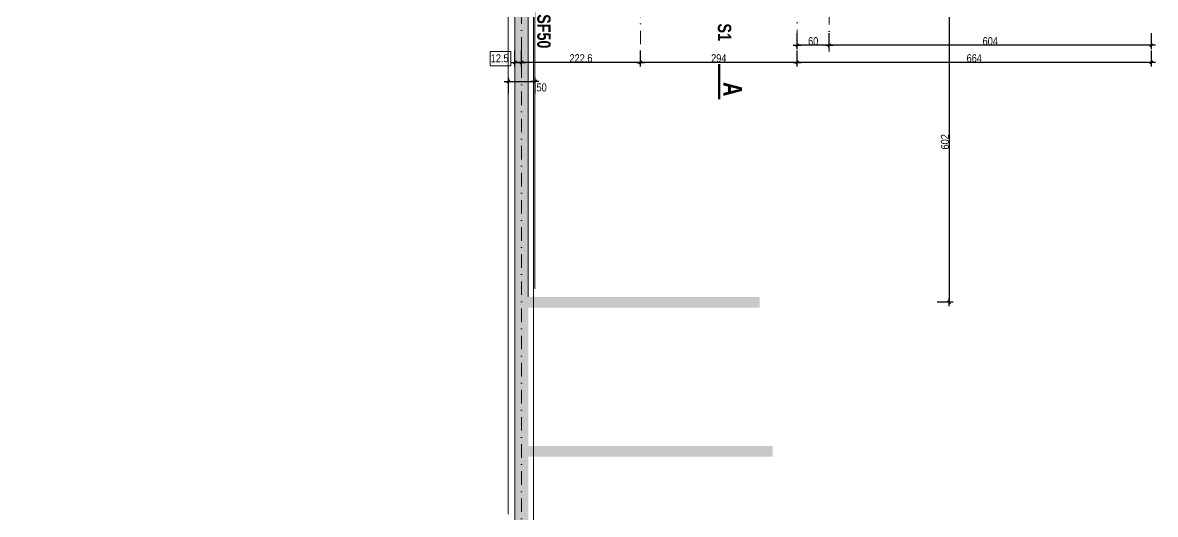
# Model space of a CAD drawing. Header units: centimetres. Extents: x -14085 to 643619, y -47998 to 35592.
# Drawn here: x 60540 to 62664, y 5893 to 6816 of the extents above; entities that cross this region are included whole.
import ezdxf
from ezdxf.enums import TextEntityAlignment as Align

# ---------------------------------------------------------------- set-up
doc = ezdxf.new("R2010")
doc.units = ezdxf.units.CM
doc.header["$PDMODE"] = 1
doc.header["$PDSIZE"] = -2
doc.linetypes.add('TIRETPTX2', pattern=[50.8, 25.4, -12.7, 0, -12.7])
for name, color, linetype in [('01_cote_gen', 4, 'Continuous'), ('01_poch_murs', 253, 'Continuous'), ('01_texte', 230, 'Continuous'), ('AA_COTES', 2, 'Continuous')]:
    doc.layers.add(name, color=color, linetype=linetype)
for name, color, linetype, lineweight in [('01_murs_coup', 5, 'Continuous', 60), ('01_sem', 42, 'Continuous', 15), ('01_tram_axes', 2, 'TIRETPTX2', 9)]:
    doc.layers.add(name, color=color, linetype=linetype, lineweight=lineweight)
doc.styles.add('impact', font='impact.ttf')
doc.styles.add('STYLE2', font='ARIALN.TTF')
doc.dimstyles.new('JB50', dxfattribs={"dimscale": 0.1, "dimtxt": 150, "dimasz": 15, "dimexe": 0.1, "dimexo": 0.1, "dimgap": 0.09, "dimtad": 1, "dimdec": 1, "dimdsep": 46, "dimtxsty": 'STYLE2', "dimblk1": 'BOND_G', "dimblk2": 'BOND_D', "dimsah": 1, "dimcen": 1.5, "dimdle": 0.01, "dimse1": 1, "dimse2": 1, "dimclrd": 4, "dimclre": 2, "dimclrt": 6, "dimazin": 2, "dimtfac": 2.333333, "dimtdec": 1, "dimtix": 1, "dimtmove": 2, "dimatfit": 3, "dimldrblk": 'BOND_G', "dimfxl": 1, "dimtolj": 1, "dimtzin": 0, "dimarcsym": 0})

# ---------------------------------------------------------------- blocks, each defined once
blk = doc.blocks.new('BOND_G')
at = {"layer": 'AA_COTES', "color": 0}
for p, q in [((0, -5), (0, 15)), ((5, 0), (-5, 0)), ((1.8, 1.8), (-1.8, -1.8))]:
    blk.add_line(p, q, dxfattribs=at)
blk = doc.blocks.new('BOND_D')
at = {"layer": 'AA_COTES', "color": 0}
for p, q in [((5, 0), (-5, 0)), ((-1.8, -1.8), (1.8, 1.8)), ((0, 5), (0, -15))]:
    blk.add_line(p, q, dxfattribs=at)
blk = doc.blocks.new('*D1941')
at = {"layer": '01_cote_gen', "color": 4, "lineweight": -2, "transparency": 16777216}
blk.add_line((61452.4, 6705.4), (61499.4, 6705.4), dxfattribs=at)
at = {"layer": 'Defpoints', "color": 0, "lineweight": 0, "transparency": 16777216}
for p in [(61450.9, 6703.8), (61500.9, 6705.4), (61500.9, 6703.8)]:
    blk.add_point(p, dxfattribs=at)
at = {"layer": '01_cote_gen', "color": 4, "lineweight": -2, "transparency": 16777216, "xscale": 1.5, "yscale": 1.5, "zscale": 1.5, "rotation": 180}
blk.add_blockref('BOND_G', (61450.9, 6705.4), dxfattribs=at)
at = {"layer": '01_cote_gen', "color": 4, "lineweight": -2, "transparency": 16777216, "xscale": 1.5, "yscale": 1.5, "zscale": 1.5}
blk.add_blockref('BOND_D', (61500.9, 6705.4), dxfattribs=at)
at = {"layer": '01_cote_gen', "color": 6, "lineweight": 0, "transparency": 16777216, "insert": (61513.4, 6694), "char_height": 15, "attachment_point": 5, "style": 'STYLE2'}
blk.add_mtext('\\A1;50', dxfattribs=at)
blk = doc.blocks.new('*D1955')
at = {"layer": '01_cote_gen', "color": 4, "lineweight": -2, "transparency": 16777216}
blk.add_line((62277.3, 6891.5), (62277.3, 6292.5), dxfattribs=at)
at = {"layer": 'Defpoints', "color": 0, "lineweight": 0, "transparency": 16777216}
for p in [(62272.3, 6893), (62222.1, 6291), (62277.3, 6291)]:
    blk.add_point(p, dxfattribs=at)
at = {"layer": '01_cote_gen', "color": 4, "lineweight": -2, "transparency": 16777216, "xscale": 1.5, "yscale": 1.5, "zscale": 1.5}
for name, p, rotation in [('BOND_G', (62277.3, 6893), 90), ('BOND_D', (62277.3, 6291), 270)]:
    blk.add_blockref(name, p, dxfattribs=dict(at, rotation=rotation))
at = {"layer": '01_cote_gen', "color": 6, "lineweight": 0, "transparency": 16777216, "insert": (62269.6, 6592), "char_height": 15, "attachment_point": 5, "rotation": 90, "style": 'STYLE2'}
blk.add_mtext('\\A1;602', dxfattribs=at)
blk = doc.blocks.new('*D1971')
at = {"layer": '01_cote_gen', "color": 4, "lineweight": -2, "transparency": 16777216}
blk.add_line((61155, 7770.5), (61476, 7770.5), dxfattribs=at)
at = {"layer": 'Defpoints', "color": 0, "lineweight": 0, "transparency": 16777216}
for p in [(61153.5, 7770.5), (61477.5, 7770.5), (61477.5, 2937.4)]:
    blk.add_point(p, dxfattribs=at)
at = {"layer": '01_cote_gen', "color": 4, "lineweight": -2, "transparency": 16777216, "xscale": 1.5, "yscale": 1.5, "zscale": 1.5, "rotation": 180}
blk.add_blockref('BOND_G', (61153.5, 7770.5), dxfattribs=at)
at = {"layer": '01_cote_gen', "color": 4, "lineweight": -2, "transparency": 16777216, "xscale": 1.5, "yscale": 1.5, "zscale": 1.5}
blk.add_blockref('BOND_D', (61477.5, 7770.5), dxfattribs=at)
at = {"layer": '01_cote_gen', "color": 6, "lineweight": 0, "transparency": 16777216, "insert": (61315.5, 7778.2), "char_height": 15, "attachment_point": 5, "style": 'STYLE2'}
blk.add_mtext('\\A1;324', dxfattribs=at)
blk = doc.blocks.new('*D1977')
at = {"layer": '01_cote_gen', "color": 4, "lineweight": -2, "transparency": 16777216}
blk.add_line((61991, 6741.1), (61700, 6741.1), dxfattribs=at)
at = {"layer": 'Defpoints', "color": 0, "lineweight": 0, "transparency": 16777216}
for p in [(61698.5, 6761.5), (61992.5, 6765.7), (61698.5, 6741.1)]:
    blk.add_point(p, dxfattribs=at)
at = {"layer": '01_cote_gen', "color": 4, "lineweight": -2, "transparency": 16777216, "xscale": 1.5, "yscale": 1.5, "zscale": 1.5, "rotation": 180}
blk.add_blockref('BOND_D', (61698.5, 6741.1), dxfattribs=at)
at = {"layer": '01_cote_gen', "color": 4, "lineweight": -2, "transparency": 16777216, "xscale": 1.5, "yscale": 1.5, "zscale": 1.5}
blk.add_blockref('BOND_G', (61992.5, 6741.1), dxfattribs=at)
at = {"layer": '01_cote_gen', "color": 6, "lineweight": 0, "transparency": 16777216, "insert": (61845.5, 6748.7), "char_height": 15, "attachment_point": 5, "style": 'STYLE2'}
blk.add_mtext('\\A1;294', dxfattribs=at)
blk = doc.blocks.new('*D1978')
at = {"layer": '01_cote_gen', "color": 4, "lineweight": -2, "transparency": 16777216}
blk.add_line((61697, 6741.1), (61477.4, 6741.1), dxfattribs=at)
at = {"layer": 'Defpoints', "color": 0, "lineweight": 0, "transparency": 16777216}
for p in [(61698.5, 6778.5), (61475.9, 6766), (61475.9, 6741.1)]:
    blk.add_point(p, dxfattribs=at)
at = {"layer": '01_cote_gen', "color": 4, "lineweight": -2, "transparency": 16777216, "xscale": 1.5, "yscale": 1.5, "zscale": 1.5, "rotation": 180}
blk.add_blockref('BOND_D', (61475.9, 6741.1), dxfattribs=at)
at = {"layer": '01_cote_gen', "color": 4, "lineweight": -2, "transparency": 16777216, "xscale": 1.5, "yscale": 1.5, "zscale": 1.5}
blk.add_blockref('BOND_G', (61698.5, 6741.1), dxfattribs=at)
at = {"layer": '01_cote_gen', "color": 6, "lineweight": 0, "transparency": 16777216, "insert": (61587.2, 6748.7), "char_height": 15, "attachment_point": 5, "style": 'STYLE2'}
blk.add_mtext('\\A1;222.6', dxfattribs=at)
blk = doc.blocks.new('*D1979')
at = {"layer": '01_cote_gen', "color": 4, "lineweight": -2, "transparency": 16777216}
blk.add_line((61474.4, 6741.1), (61464.9, 6741.1), dxfattribs=at)
at = {"layer": 'Defpoints', "color": 0, "lineweight": 0, "transparency": 16777216}
for p in [(61463.4, 6741.1), (61463.4, 6736.9), (61475.9, 6736.9)]:
    blk.add_point(p, dxfattribs=at)
at = {"layer": '01_cote_gen', "color": 4, "lineweight": -2, "transparency": 16777216, "xscale": 1.5, "yscale": 1.5, "zscale": 1.5, "rotation": 180}
blk.add_blockref('BOND_D', (61463.4, 6741.1), dxfattribs=at)
at = {"layer": '01_cote_gen', "color": 4, "lineweight": -2, "transparency": 16777216, "xscale": 1.5, "yscale": 1.5, "zscale": 1.5}
blk.add_blockref('BOND_G', (61475.9, 6741.1), dxfattribs=at)
at = {"layer": '01_cote_gen', "color": 6, "lineweight": 0, "transparency": 16777216, "insert": (61434.7, 6748.7), "char_height": 15, "attachment_point": 5, "style": 'STYLE2'}
blk.add_mtext('\\A1;12.5', dxfattribs=at)
blk = doc.blocks.new('*D1980')
at = {"layer": '01_cote_gen', "color": 4, "lineweight": -2, "transparency": 16777216}
blk.add_line((62655, 6741.1), (61994, 6741.1), dxfattribs=at)
at = {"layer": 'Defpoints', "color": 0, "lineweight": 0, "transparency": 16777216}
for p in [(61992.5, 6748.6), (61992.5, 6741.1), (62656.5, 6722.6)]:
    blk.add_point(p, dxfattribs=at)
at = {"layer": '01_cote_gen', "color": 4, "lineweight": -2, "transparency": 16777216, "xscale": 1.5, "yscale": 1.5, "zscale": 1.5, "rotation": 180}
blk.add_blockref('BOND_D', (61992.5, 6741.1), dxfattribs=at)
at = {"layer": '01_cote_gen', "color": 4, "lineweight": -2, "transparency": 16777216, "xscale": 1.5, "yscale": 1.5, "zscale": 1.5}
blk.add_blockref('BOND_G', (62656.5, 6741.1), dxfattribs=at)
at = {"layer": '01_cote_gen', "color": 6, "lineweight": 0, "transparency": 16777216, "insert": (62324.5, 6748.7), "char_height": 15, "attachment_point": 5, "style": 'STYLE2'}
blk.add_mtext('\\A1;664', dxfattribs=at)
blk = doc.blocks.new('*D1981')
at = {"layer": '01_cote_gen', "color": 4, "lineweight": -2, "transparency": 16777216}
blk.add_line((62655, 6773.1), (62054, 6773.1), dxfattribs=at)
at = {"layer": 'Defpoints', "color": 0, "lineweight": 0, "transparency": 16777216}
for p in [(62052.5, 6782.9), (62052.5, 6773.1), (62656.5, 6763.6)]:
    blk.add_point(p, dxfattribs=at)
at = {"layer": '01_cote_gen', "color": 4, "lineweight": -2, "transparency": 16777216, "xscale": 1.5, "yscale": 1.5, "zscale": 1.5, "rotation": 180}
blk.add_blockref('BOND_D', (62052.5, 6773.1), dxfattribs=at)
at = {"layer": '01_cote_gen', "color": 4, "lineweight": -2, "transparency": 16777216, "xscale": 1.5, "yscale": 1.5, "zscale": 1.5}
blk.add_blockref('BOND_G', (62656.5, 6773.1), dxfattribs=at)
at = {"layer": '01_cote_gen', "color": 6, "lineweight": 0, "transparency": 16777216, "insert": (62354.5, 6780.8), "char_height": 15, "attachment_point": 5, "style": 'STYLE2'}
blk.add_mtext('\\A1;604', dxfattribs=at)
blk = doc.blocks.new('*D1982')
at = {"layer": '01_cote_gen', "color": 4, "lineweight": -2, "transparency": 16777216}
blk.add_line((62051, 6773.1), (61994, 6773.1), dxfattribs=at)
at = {"layer": 'Defpoints', "color": 0, "lineweight": 0, "transparency": 16777216}
for p in [(61992.5, 6795.6), (62052.5, 6795.6), (61992.5, 6773.1)]:
    blk.add_point(p, dxfattribs=at)
at = {"layer": '01_cote_gen', "color": 4, "lineweight": -2, "transparency": 16777216, "xscale": 1.5, "yscale": 1.5, "zscale": 1.5, "rotation": 180}
blk.add_blockref('BOND_D', (61992.5, 6773.1), dxfattribs=at)
at = {"layer": '01_cote_gen', "color": 4, "lineweight": -2, "transparency": 16777216, "xscale": 1.5, "yscale": 1.5, "zscale": 1.5}
blk.add_blockref('BOND_G', (62052.5, 6773.1), dxfattribs=at)
at = {"layer": '01_cote_gen', "color": 6, "lineweight": 0, "transparency": 16777216, "insert": (62022.5, 6780.8), "char_height": 15, "attachment_point": 5, "style": 'STYLE2'}
blk.add_mtext('\\A1;60', dxfattribs=at)

msp = doc.modelspace()

# ---------------------------------------------------------------- hatches: boundary and pattern name
at = {"layer": '01_poch_murs', "lineweight": 0}
h = msp.add_hatch(color=256, dxfattribs=at)
h.dxf.hatch_style = 1
h.paths.add_polyline_path([(61966.49, 5855.99), (61966.49, 5880.99), (61488.39, 5880.99), (61488.39, 6000.99), (61946.49, 6000.99), (61946.49, 6020.99), (61488.39, 6020.99), (61488.39, 6281), (61922.44, 6281), (61922.44, 6301), (61488.39, 6301), (61488.39, 6872), (61922.44, 6872), (61922.44, 6892), (61463.39, 6892), (61463.39, 5880.99), (61446.49, 5880.99), (61416.49, 5880.99), (60540.49, 5880.99), (60540.49, 5855.99)])

# ---------------------------------------------------------------- linework, layer by layer
at = {"layer": '01_cote_gen', "lineweight": 0}
msp.add_lwpolyline([(61455.86, 6761.43), (61455.86, 6734.73), (61417.07, 6734.73), (61417.07, 6761.43)], close=True, dxfattribs=at)
at = {"layer": '01_murs_coup', "lineweight": 18}
for p, q in [((61463.39, 6892), (61463.39, 5880.99)), ((61488.39, 6872), (61488.39, 6301))]:
    msp.add_line(p, q, dxfattribs=at)
at = {"layer": '01_murs_coup', "lineweight": 5}
msp.add_line((61488.39, 6872), (61488.39, 6301), dxfattribs=at)
at = {"layer": '01_sem', "ltscale": 2}
for p, q in [((61450.89, 5893.49), (61450.89, 6881.5)), ((61498.39, 6872), (61498.39, 5880.99)), ((61500.89, 6316), (61500.89, 6858))]:
    msp.add_line(p, q, dxfattribs=at)
at = {"layer": '01_texte', "const_width": 4}
msp.add_lwpolyline([(61846.16, 6671.54), (61846.16, 6737.93)], dxfattribs=at)
at = {"layer": '01_tram_axes'}
for p, q in [((62052.49, 6761.04), (62052.49, 7766.79)), ((61698.49, 7360.26), (61698.49, 6761.47)), ((61992.47, 7005.79), (61992.47, 6765.7)), ((61475.89, 5744.72), (61475.89, 6978.34))]:
    msp.add_line(p, q, dxfattribs=at)

# ---------------------------------------------------------------- texts
at = {"layer": '01_texte', "style": 'impact'}
for s, height, p in [('SF50', 25, (61497.78, 6767.29)), ('S1', 25, (61836.37, 6781.23)), ('A', 35, (61843.48, 6677.15))]:
    msp.add_text(s, height=height, rotation=270, dxfattribs=at).set_placement(p, align=Align.BOTTOM_RIGHT)

# ---------------------------------------------------------------- dimensions: what is measured, and where the dimension line sits
at = {"layer": '01_cote_gen', "lineweight": 0}
for base, p1, p2, picture, middle in [((61477.49, 7770.55), (61153.49, 7770.55), (61477.49, 2937.39), '*D1971', (61315.49, 7778.21)), ((61992.47, 6773.1), (62052.49, 6795.6), (61992.47, 6795.6), '*D1982', (62022.48, 6780.76)), ((62052.49, 6773.1), (62656.49, 6763.57), (62052.49, 6782.95), '*D1981', (62354.49, 6780.76)), ((61475.89, 6741.07), (61698.49, 6778.52), (61475.89, 6766.04), '*D1978', (61587.19, 6748.73)), ((61698.49, 6741.07), (61992.47, 6765.7), (61698.49, 6761.47), '*D1977', (61845.48, 6748.73)), ((61992.47, 6741.07), (62656.49, 6722.61), (61992.47, 6748.57), '*D1980', (62324.48, 6748.73))]:
    dim = msp.add_linear_dim(base=base, p1=p1, p2=p2, dimstyle='JB50', dxfattribs=at)
    dim.commit()
    dim.dimension.update_dxf_attribs({"geometry": picture, "text_midpoint": middle})
dim = msp.add_linear_dim(base=(62277.31, 6291), p1=(62272.29, 6893), p2=(62222.05, 6291), angle=270, dimstyle='JB50', dxfattribs=at)
dim.commit()
dim.dimension.update_dxf_attribs({"geometry": '*D1955', "text_midpoint": (62269.64, 6592)})
for base, p1, p2, picture, middle in [((61463.39, 6741.07), (61475.89, 6736.93), (61463.39, 6736.93), '*D1979', (61434.73, 6748.73)), ((61500.89, 6705.44), (61450.89, 6703.84), (61500.89, 6703.84), '*D1941', (61513.42, 6693.97))]:
    dim = msp.add_linear_dim(base=base, p1=p1, p2=p2, dimstyle='JB50', dxfattribs=at)
    dim.commit()
    dim.dimension.update_dxf_attribs({"geometry": picture, "text_midpoint": middle, "dimtype": 160})

doc.saveas('drawing.dxf')
